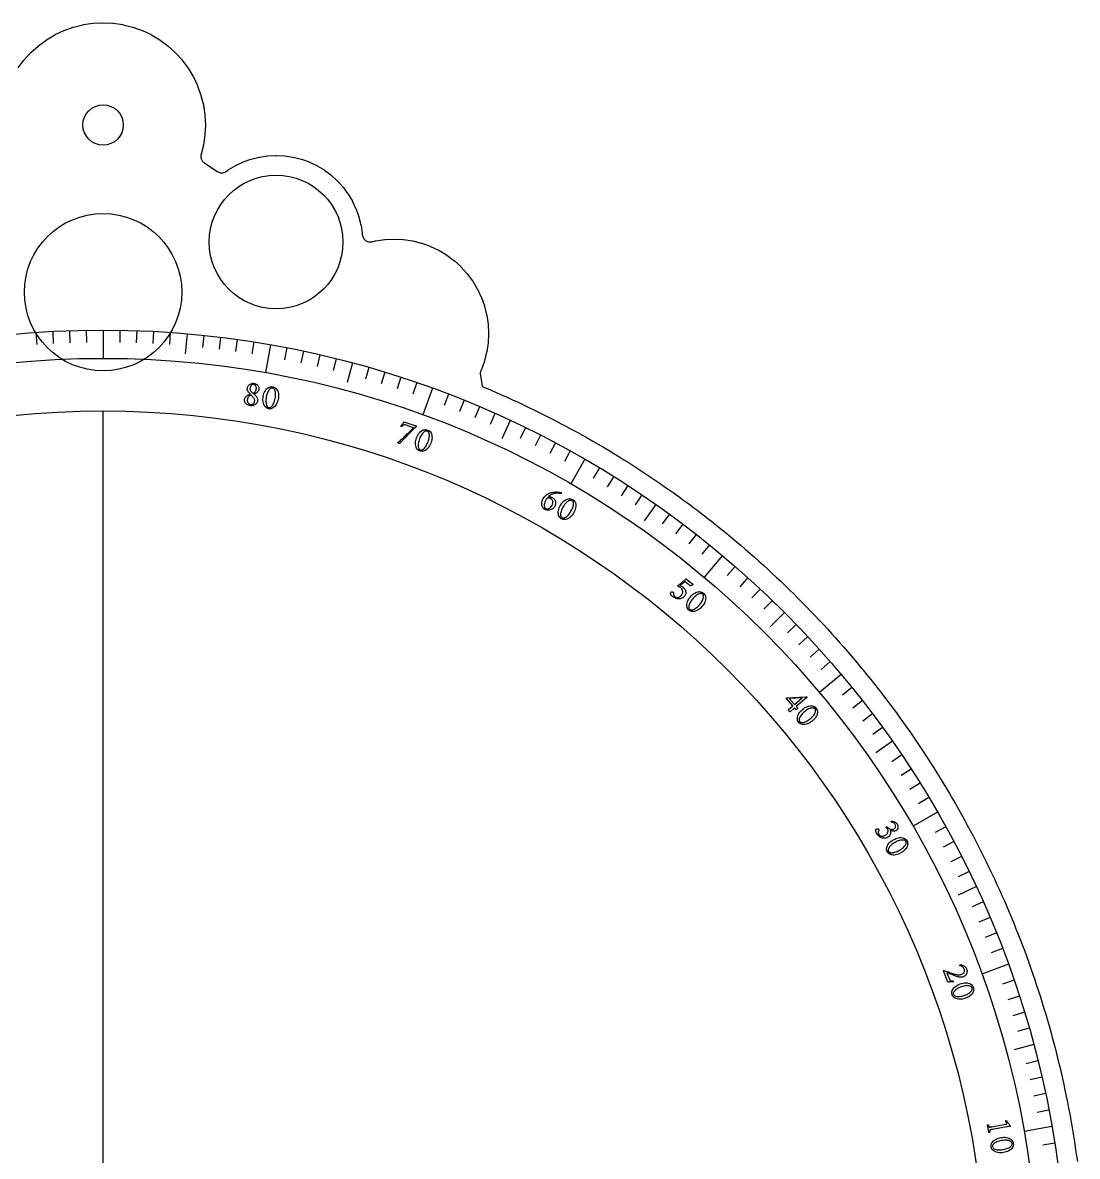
# Model space of a CAD drawing. Header units: millimetres. Extents: x -36.5 to 36.5, y -36.5 to 47.2.
# Drawn here: x -2.99 to 36.17, y 5.11 to 47.18 of the extents above; entities that cross this region are included whole.
import ezdxf

# ---------------------------------------------------------------- set-up
doc = ezdxf.new("R2010")
doc.units = ezdxf.units.MM
for name, color, linetype in [('CUT_INNER', 6, 'Continuous'), ('CUT_OUTER', 1, 'Continuous'), ('ENGRAVE', 7, 'Continuous'), ('ENGRAVE_FINE', 8, 'Continuous'), ('TEXT', 5, 'Continuous')]:
    doc.layers.add(name, color=color, linetype=linetype)

msp = doc.modelspace()

# ---------------------------------------------------------------- linework, layer by layer
at = {"layer": 'CUT_INNER'}
for centre, radius in [((0, 43.3808), 0.75), ((6.424, 39.0373), 2.482), ((0, 37.1758), 2.92)]:
    msp.add_circle(centre, radius, dxfattribs=at)
at = {"layer": 'CUT_OUTER'}
msp.add_lwpolyline([(-3.1519, 45.4957), (-2.9387, 45.783), (-2.9294, 45.7944), (-2.6891, 46.0595), (-2.6787, 46.0699), (-2.4136, 46.3102), (-2.4022, 46.3195), (-2.1149, 46.5327), (-2.1026, 46.5408), (-1.7957, 46.7248), (-1.7828, 46.7317), (-1.4593, 46.8847), (-1.4457, 46.8903), (-1.1089, 47.0109), (-1.0948, 47.0151), (-0.7477, 47.1021), (-0.7333, 47.1049), (-0.3794, 47.1574), (-0.3647, 47.1589), (-0.0074, 47.1764), (0.0074, 47.1764), (0.3647, 47.1589), (0.3794, 47.1574), (0.7333, 47.1049), (0.7477, 47.1021), (1.0948, 47.0151), (1.1089, 47.0109), (1.4457, 46.8903), (1.4593, 46.8847), (1.7828, 46.7317), (1.7957, 46.7248), (2.1026, 46.5408), (2.1149, 46.5327), (2.4022, 46.3195), (2.4136, 46.3102), (2.6787, 46.0699), (2.6891, 46.0595), (2.9294, 45.7944), (2.9387, 45.783), (3.1519, 45.4957), (3.16, 45.4834), (3.344, 45.1765), (3.3509, 45.1636), (3.5039, 44.8401), (3.5095, 44.8265), (3.6301, 44.4897), (3.6343, 44.4756), (3.7213, 44.1285), (3.7241, 44.1141), (3.7766, 43.7602), (3.7781, 43.7455), (3.7956, 43.3882), (3.7956, 43.3734), (3.7781, 43.0161), (3.7766, 43.0014), (3.7241, 42.6475), (3.7213, 42.6331), (3.636, 42.2927), (3.6304, 42.2648), (3.6275, 42.2365), (3.6272, 42.2081), (3.6297, 42.1798), (3.6348, 42.1518), (3.6425, 42.1245), (3.6528, 42.098), (3.6656, 42.0726), (3.6807, 42.0485), (3.698, 42.026), (3.7174, 42.0052), (3.7386, 41.9863), (3.7616, 41.9695), (4.2369, 41.6553), (4.2632, 41.6398), (4.2909, 41.627), (4.3198, 41.6171), (4.3496, 41.6102), (4.3799, 41.6064), (4.4104, 41.6057), (4.4408, 41.608), (4.4709, 41.6135), (4.5002, 41.622), (4.5286, 41.6334), (4.5556, 41.6477), (4.581, 41.6646), (4.6336, 41.7036), (4.6458, 41.7118), (4.9036, 41.8662), (4.9165, 41.8732), (5.1882, 42.0017), (5.2018, 42.0073), (5.4847, 42.1085), (5.4987, 42.1128), (5.7902, 42.1858), (5.8047, 42.1887), (6.1019, 42.2328), (6.1165, 42.2342), (6.4166, 42.2489), (6.4314, 42.2489), (6.7315, 42.2342), (6.7461, 42.2328), (7.0433, 42.1887), (7.0578, 42.1858), (7.3493, 42.1128), (7.3633, 42.1085), (7.6462, 42.0073), (7.6598, 42.0017), (7.9315, 41.8732), (7.9444, 41.8662), (8.2022, 41.7118), (8.2144, 41.7036), (8.4558, 41.5246), (8.4671, 41.5153), (8.6898, 41.3135), (8.7002, 41.3031), (8.902, 41.0804), (8.9113, 41.0691), (9.0903, 40.8277), (9.0985, 40.8155), (9.2529, 40.5577), (9.2599, 40.5448), (9.3884, 40.2731), (9.394, 40.2595), (9.4952, 39.9766), (9.4995, 39.9626), (9.5725, 39.6711), (9.5754, 39.6566), (9.6195, 39.3594), (9.6209, 39.3448), (9.6219, 39.3242), (9.6248, 39.2949), (9.6305, 39.266), (9.6391, 39.2379), (9.6503, 39.2107), (9.6642, 39.1847), (9.6806, 39.1602), (9.6993, 39.1375), (9.7201, 39.1166), (9.7428, 39.098), (9.7673, 39.0816), (9.7933, 39.0677), (9.8205, 39.0565), (9.8486, 39.0479), (9.8775, 39.0422), (9.9068, 39.0393), (9.9363, 39.0393), (9.9656, 39.0422), (9.9944, 39.0479), (10.1133, 39.0777), (10.1277, 39.0806), (10.4533, 39.1288), (10.4679, 39.1303), (10.7966, 39.1464), (10.8114, 39.1464), (11.1401, 39.1303), (11.1547, 39.1288), (11.4803, 39.0806), (11.4947, 39.0777), (11.814, 38.9977), (11.8281, 38.9934), (12.138, 38.8826), (12.1516, 38.8769), (12.4491, 38.7362), (12.4621, 38.7293), (12.7444, 38.5601), (12.7566, 38.5519), (13.021, 38.3558), (13.0324, 38.3465), (13.2762, 38.1255), (13.2866, 38.115), (13.5077, 37.8712), (13.517, 37.8598), (13.7131, 37.5954), (13.7213, 37.5832), (13.8905, 37.3009), (13.8974, 37.2879), (14.0381, 36.9904), (14.0438, 36.9768), (14.1546, 36.6669), (14.1589, 36.6528), (14.2389, 36.3335), (14.2418, 36.3191), (14.29, 35.9935), (14.2915, 35.9789), (14.3076, 35.6502), (14.3076, 35.6354), (14.2915, 35.3067), (14.29, 35.2921), (14.2418, 34.9665), (14.2389, 34.9521), (14.1589, 34.6328), (14.1546, 34.6187), (14.0438, 34.3088), (14.0381, 34.2952), (14.0301, 34.2782), (14.0185, 34.2502), (14.0098, 34.2211), (14.0041, 34.1913), (14.0015, 34.1611), (14.0019, 34.1308), (14.0054, 34.1006), (14.0761, 33.6764), (14.1746, 33.6353), (14.3807, 33.5477), (14.5863, 33.4588), (14.7913, 33.3687), (14.9958, 33.2773), (15.1997, 33.1846), (15.403, 33.0907), (15.6058, 32.9956), (15.8079, 32.8992), (16.0095, 32.8016), (16.2105, 32.7028), (16.4108, 32.6027), (16.6106, 32.5014), (16.8097, 32.3988), (17.0081, 32.2951), (17.206, 32.1901), (17.4032, 32.0839), (17.5997, 31.9766), (17.7956, 31.868), (17.9908, 31.7582), (18.1853, 31.6472), (18.3792, 31.535), (18.5723, 31.4216), (18.7648, 31.3071), (18.9565, 31.1914), (19.1475, 31.0745), (19.3378, 30.9564), (19.5274, 30.8372), (19.7163, 30.7168), (19.9044, 30.5952), (20.0917, 30.4725), (20.2783, 30.3486), (20.4641, 30.2236), (20.6492, 30.0975), (20.8335, 29.9702), (21.017, 29.8418), (21.1997, 29.7123), (21.3816, 29.5817), (21.5627, 29.4499), (21.743, 29.3171), (21.9225, 29.1831), (22.1012, 29.048), (22.279, 28.9119), (22.456, 28.7746), (22.6321, 28.6363), (22.8074, 28.4969), (22.9818, 28.3564), (23.1554, 28.2149), (23.328, 28.0723), (23.4999, 27.9286), (23.6708, 27.7839), (23.8408, 27.6381), (24.0099, 27.4913), (24.1782, 27.3435), (24.3455, 27.1946), (24.5119, 27.0447), (24.6774, 26.8938), (24.8419, 26.7419), (25.0056, 26.589), (25.1682, 26.435), (25.33, 26.2801), (25.4907, 26.1242), (25.6505, 25.9673), (25.8094, 25.8094), (25.9673, 25.6505), (26.1242, 25.4907), (26.2801, 25.33), (26.435, 25.1682), (26.589, 25.0056), (26.7419, 24.8419), (26.8938, 24.6774), (27.0447, 24.5119), (27.1946, 24.3455), (27.3435, 24.1782), (27.4913, 24.0099), (27.6381, 23.8408), (27.7839, 23.6708), (27.9286, 23.4999), (28.0723, 23.328), (28.2149, 23.1554), (28.3564, 22.9818), (28.4969, 22.8074), (28.6363, 22.6321), (28.7746, 22.456), (28.9119, 22.279), (29.048, 22.1012), (29.1831, 21.9225), (29.3171, 21.743), (29.4499, 21.5627), (29.5817, 21.3816), (29.7123, 21.1997), (29.8418, 21.017), (29.9702, 20.8335), (30.0975, 20.6492), (30.2236, 20.4641), (30.3486, 20.2783), (30.4725, 20.0917), (30.5952, 19.9044), (30.7168, 19.7163), (30.8372, 19.5274), (30.9564, 19.3378), (31.0745, 19.1475), (31.1914, 18.9565), (31.3071, 18.7648), (31.4216, 18.5723), (31.535, 18.3792), (31.6472, 18.1853), (31.7582, 17.9908), (31.868, 17.7956), (31.9766, 17.5997), (32.0839, 17.4032), (32.1901, 17.206), (32.2951, 17.0081), (32.3988, 16.8097), (32.5014, 16.6106), (32.6027, 16.4108), (32.7028, 16.2105), (32.8016, 16.0095), (32.8992, 15.8079), (32.9956, 15.6058), (33.0907, 15.403), (33.1846, 15.1997), (33.2773, 14.9958), (33.3687, 14.7913), (33.4588, 14.5863), (33.5477, 14.3807), (33.6353, 14.1746), (33.7216, 13.9679), (33.8067, 13.7608), (33.8905, 13.5531), (33.973, 13.3449), (34.0542, 13.1362), (34.1342, 12.927), (34.2129, 12.7173), (34.2903, 12.5071), (34.3664, 12.2965), (34.4412, 12.0854), (34.5147, 11.8738), (34.5869, 11.6618), (34.6578, 11.4494), (34.7274, 11.2365), (34.7957, 11.0232), (34.8627, 10.8095), (34.9283, 10.5954), (34.9927, 10.3809), (35.0557, 10.166), (35.1174, 9.9507), (35.1778, 9.735), (35.2369, 9.519), (35.2946, 9.3026), (35.3511, 9.0859), (35.4061, 8.8688), (35.4599, 8.6514), (35.5123, 8.4336), (35.5634, 8.2156), (35.6131, 7.9972), (35.6615, 7.7785), (35.7086, 7.5596), (35.7543, 7.3403), (35.7987, 7.1208), (35.8417, 6.901), (35.8834, 6.681), (35.9237, 6.4607), (35.9626, 6.2401), (36.0002, 6.0193), (36.0365, 5.7983), (36.0714, 5.5771), (36.1049, 5.3557), (36.1371, 5.134), (36.1679, 4.9122)], dxfattribs=at)
at = {"layer": 'ENGRAVE'}
for points in [[(0, 35.77), (0, 34.72)], [(3.1176, 35.6339), (3.0522, 34.8867)], [(6.2114, 35.2266), (6.0291, 34.1925)], [(9.258, 34.5512), (9.0638, 33.8267)], [(12.2341, 33.6128), (11.8749, 32.6261)], [(0, -32.77), (0, 32.77)], [(15.1171, 32.4186), (14.8001, 31.7389)], [(17.885, 30.9777), (17.36, 30.0684)], [(20.5168, 29.3011), (20.0866, 28.6867)], [(22.9925, 27.4014), (22.3176, 26.5971)], [(25.2932, 25.2932), (24.7629, 24.7629)], [(27.4014, 22.9925), (26.5971, 22.3176)], [(29.3011, 20.5168), (28.6867, 20.0866)], [(30.9777, 17.885), (30.0684, 17.36)], [(32.4186, 15.1171), (31.7389, 14.8001)], [(33.6128, 12.2341), (32.6261, 11.8749)], [(34.5512, 9.258), (33.8267, 9.0638)], [(35.2266, 6.2114), (34.1925, 6.0291)]]:
    msp.add_lwpolyline(points, dxfattribs=at)
for radius in [35.77, 35.77, 34.72, 32.77, 32.77]:
    msp.add_circle((0, 0), radius, dxfattribs=at)
at = {"layer": 'ENGRAVE_FINE'}
for points in [[(-0.6243, 35.7646), (-0.6164, 35.3146)], [(0.6243, 35.7646), (0.6164, 35.3146)], [(-2.4952, 35.6829), (-2.4638, 35.234)], [(-1.8721, 35.721), (-1.8485, 35.2716)], [(-1.2484, 35.7482), (-1.2327, 35.2985)], [(1.2484, 35.7482), (1.2327, 35.2985)], [(1.8721, 35.721), (1.8485, 35.2716)], [(2.4952, 35.6829), (2.4638, 35.234)], [(3.739, 35.574), (3.6919, 35.1265)], [(4.3593, 35.5034), (4.3044, 35.0567)], [(4.9782, 35.4219), (4.9156, 34.9763)], [(5.5957, 35.3296), (5.5253, 34.8852)], [(6.8252, 35.1128), (6.7394, 34.6711)], [(7.437, 34.9883), (7.3434, 34.5482)], [(8.0465, 34.8532), (7.9453, 34.4148)], [(8.6535, 34.7075), (8.5447, 34.2708)], [(9.8595, 34.3843), (9.7355, 33.9518)], [(10.4581, 34.207), (10.3266, 33.7767)], [(11.0535, 34.0193), (10.9145, 33.5913)], [(11.6456, 33.8212), (11.4991, 33.3957)], [(12.8188, 33.3942), (12.6576, 32.9741)], [(13.3997, 33.1654), (13.2311, 32.7481)], [(13.9765, 32.9265), (13.8006, 32.5122)], [(14.549, 32.6775), (14.3659, 32.2664)], [(15.6805, 32.1499), (15.4833, 31.7454)], [(16.2392, 31.8713), (16.0349, 31.4704)], [(16.793, 31.583), (16.5817, 31.1857)], [(17.3416, 31.2851), (17.1235, 30.8916)], [(18.4229, 30.6609), (18.1911, 30.2751)], [(18.9552, 30.3347), (18.7167, 29.9531)], [(19.4817, 29.9992), (19.2367, 29.6218)], [(20.0023, 29.6547), (19.7507, 29.2816)], [(21.0251, 28.9385), (20.7606, 28.5745)], [(21.5269, 28.5672), (21.2561, 28.2078)], [(22.0222, 28.1871), (21.7452, 27.8325)], [(22.5108, 27.7985), (22.2276, 27.4488)], [(23.4672, 26.996), (23.172, 26.6563)], [(23.9348, 26.5823), (23.6337, 26.2479)], [(24.3951, 26.1605), (24.0882, 25.8314)], [(24.8479, 25.7308), (24.5353, 25.4071)], [(25.7308, 24.8479), (25.4071, 24.5353)], [(26.1605, 24.3951), (25.8314, 24.0882)], [(26.5823, 23.9348), (26.2479, 23.6337)], [(26.996, 23.4672), (26.6563, 23.172)], [(27.7985, 22.5108), (27.4488, 22.2276)], [(28.1871, 22.0222), (27.8325, 21.7452)], [(28.5672, 21.5269), (28.2078, 21.2561)], [(28.9385, 21.0251), (28.5745, 20.7606)], [(29.6547, 20.0023), (29.2816, 19.7507)], [(29.9992, 19.4817), (29.6218, 19.2367)], [(30.3347, 18.9552), (29.9531, 18.7167)], [(30.6609, 18.4229), (30.2751, 18.1911)], [(31.2851, 17.3416), (30.8916, 17.1235)], [(31.583, 16.793), (31.1857, 16.5817)], [(31.8713, 16.2392), (31.4704, 16.0349)], [(32.1499, 15.6805), (31.7454, 15.4833)], [(32.6775, 14.549), (32.2664, 14.3659)], [(32.9265, 13.9765), (32.5122, 13.8006)], [(33.1654, 13.3997), (32.7481, 13.2311)], [(33.3942, 12.8188), (32.9741, 12.6576)], [(33.8212, 11.6456), (33.3957, 11.4991)], [(34.0193, 11.0535), (33.5913, 10.9145)], [(34.207, 10.4581), (33.7767, 10.3266)], [(34.3843, 9.8595), (33.9518, 9.7355)], [(34.7075, 8.6535), (34.2708, 8.5447)], [(34.8532, 8.0465), (34.4148, 7.9453)], [(34.9883, 7.437), (34.5482, 7.3434)], [(35.1128, 6.8252), (34.6711, 6.7394)], [(35.3296, 5.5957), (34.8852, 5.5253)]]:
    msp.add_lwpolyline(points, dxfattribs=at)
at = {"layer": 'TEXT'}
for points in [[(5.6028, 33.7915), (5.6311, 33.7854), (5.6576, 33.7767), (5.6825, 33.7654), (5.7056, 33.7516), (5.7264, 33.7354), (5.7445, 33.7172), (5.7596, 33.697), (5.772, 33.6747), (5.7809, 33.6506), (5.7858, 33.6249), (5.7867, 33.5975), (5.7835, 33.5684), (5.778, 33.5448), (5.7697, 33.5233), (5.7588, 33.5039), (5.7452, 33.4867), (5.7297, 33.4713), (5.7133, 33.4573), (5.6959, 33.4449), (5.6775, 33.434), (5.6589, 33.4243), (5.6409, 33.4155), (5.6234, 33.4075), (5.6066, 33.4005), (5.6029, 33.3996), (5.6014, 33.398), (5.6022, 33.3957), (5.6053, 33.3927), (5.6229, 33.3782), (5.6403, 33.3621), (5.6572, 33.3443), (5.6738, 33.325), (5.6892, 33.3044), (5.7029, 33.2832), (5.7147, 33.2613), (5.7247, 33.2386), (5.7322, 33.2157), (5.7364, 33.1928), (5.7374, 33.17), (5.735, 33.1472), (5.7276, 33.1165), (5.7162, 33.0882), (5.7008, 33.0623), (5.6816, 33.0387), (5.6593, 33.0178), (5.6349, 33), (5.6083, 32.9853), (5.5794, 32.9738), (5.5493, 32.9657), (5.5188, 32.9615), (5.4878, 32.961), (5.4564, 32.9643), (5.4234, 32.9714), (5.3927, 32.9815), (5.3645, 32.9944), (5.3385, 33.0103), (5.3155, 33.0287), (5.2959, 33.0493), (5.2796, 33.0719), (5.2667, 33.0966), (5.2576, 33.1231), (5.2524, 33.1507), (5.2512, 33.1795), (5.254, 33.2095), (5.2584, 33.2296), (5.2649, 33.2485), (5.2735, 33.266), (5.2842, 33.2821), (5.2965, 33.297), (5.3099, 33.3108), (5.3242, 33.3233), (5.3394, 33.3348), (5.3552, 33.3451), (5.3709, 33.3544), (5.3865, 33.3627), (5.4021, 33.3701), (5.4169, 33.3766), (5.4304, 33.3825), (5.4426, 33.3878), (5.4534, 33.3925), (5.4556, 33.394), (5.4566, 33.3956), (5.4562, 33.3973), (5.4544, 33.399), (5.4425, 33.4098), (5.4302, 33.4225), (5.4177, 33.4369), (5.4048, 33.4531), (5.3924, 33.4708), (5.3814, 33.4895), (5.3717, 33.5092), (5.3633, 33.5299), (5.357, 33.5515), (5.3536, 33.5735), (5.353, 33.5962), (5.3553, 33.6193), (5.3615, 33.6459), (5.3711, 33.6709), (5.3844, 33.6943), (5.4012, 33.7162), (5.4209, 33.7359), (5.4426, 33.7531), (5.4663, 33.7677), (5.4922, 33.7796), (5.5192, 33.7884), (5.5467, 33.7933), (5.5746, 33.7943), (5.6028, 33.7915)], [(5.5889, 33.7484), (5.5662, 33.7495), (5.5444, 33.745), (5.5234, 33.7351), (5.5034, 33.7197), (5.4857, 33.7002), (5.4718, 33.6781), (5.4615, 33.6533), (5.455, 33.626), (5.4527, 33.6026), (5.4536, 33.5807), (5.4576, 33.5601), (5.4648, 33.5409), (5.4742, 33.5231), (5.485, 33.5067), (5.4971, 33.4917), (5.5104, 33.478), (5.524, 33.4655), (5.5368, 33.4539), (5.5486, 33.4434), (5.5596, 33.4338), (5.561, 33.4329), (5.5628, 33.4322), (5.5648, 33.4316), (5.5673, 33.4312), (5.5679, 33.4311), (5.5683, 33.431), (5.5685, 33.4309), (5.5686, 33.4309), (5.5705, 33.4307), (5.5723, 33.4307), (5.5739, 33.4308), (5.5754, 33.4311), (5.5963, 33.4418), (5.6156, 33.4545), (5.6332, 33.4691), (5.6492, 33.4856), (5.6629, 33.5042), (5.674, 33.5249), (5.6824, 33.5477), (5.6882, 33.5726), (5.6904, 33.5915), (5.6907, 33.6103), (5.689, 33.6292), (5.6854, 33.648), (5.6799, 33.6663), (5.6725, 33.6833), (5.6633, 33.6991), (5.6524, 33.7138), (5.6395, 33.7264), (5.6246, 33.7364), (5.6077, 33.7438), (5.5889, 33.7484)], [(6.2986, 33.6661), (6.3416, 33.6544), (6.3798, 33.6364), (6.4131, 33.612), (6.4414, 33.5813), (6.465, 33.5455), (6.4838, 33.5059), (6.4979, 33.4623), (6.5072, 33.4148), (6.512, 33.3647), (6.5123, 33.3132), (6.5082, 33.2603), (6.4997, 33.206), (6.4871, 33.1525), (6.4709, 33.102), (6.4511, 33.0544), (6.4277, 33.0098), (6.4012, 32.9693), (6.3719, 32.934), (6.34, 32.9039), (6.3054, 32.879), (6.2684, 32.8605), (6.2296, 32.8496), (6.1888, 32.8464), (6.146, 32.8508), (6.1057, 32.862), (6.0695, 32.8796), (6.0375, 32.9037), (6.0096, 32.9343), (5.986, 32.9701), (5.9668, 33.0098), (5.952, 33.0533), (5.9415, 33.1008), (5.9356, 33.1509), (5.9341, 33.2024), (5.9372, 33.2554), (5.9447, 33.3098), (5.9564, 33.3636), (5.9718, 33.4143), (5.991, 33.4622), (6.0138, 33.5071), (6.04, 33.5479), (6.0693, 33.5834), (6.1015, 33.6135), (6.1367, 33.6383), (6.1743, 33.6567), (6.2139, 33.6674), (6.2553, 33.6706), (6.2986, 33.6661)], [(5.4665, 33.0094), (5.4964, 33.007), (5.5239, 33.0099), (5.5491, 33.0182), (5.572, 33.0319), (5.5917, 33.0502), (5.6073, 33.0724), (5.6188, 33.0985), (5.6263, 33.1284), (5.6282, 33.1478), (5.6272, 33.1672), (5.6233, 33.1864), (5.6166, 33.2056), (5.6079, 33.2243), (5.5981, 33.2422), (5.587, 33.2592), (5.5749, 33.2755), (5.5622, 33.2907), (5.5499, 33.3045), (5.5378, 33.3171), (5.526, 33.3284), (5.5155, 33.338), (5.5071, 33.3456), (5.5009, 33.3511), (5.4968, 33.3546), (5.4946, 33.3561), (5.4926, 33.3573), (5.4909, 33.3581), (5.4894, 33.3585), (5.4876, 33.3587), (5.4861, 33.3587), (5.4849, 33.3585), (5.484, 33.3581), (5.4568, 33.3452), (5.4331, 33.3306), (5.4126, 33.3144), (5.3955, 33.2963), (5.3814, 33.276), (5.3699, 33.2527), (5.361, 33.2265), (5.3548, 33.1974), (5.352, 33.1721), (5.3522, 33.1482), (5.3552, 33.1258), (5.3612, 33.1049), (5.3694, 33.0856), (5.3793, 33.0683), (5.391, 33.053), (5.4044, 33.0397), (5.419, 33.0285), (5.4342, 33.0198), (5.45, 33.0134), (5.4665, 33.0094)], [(6.2964, 33.6182), (6.2698, 33.62), (6.244, 33.6154), (6.2189, 33.6043), (6.1946, 33.5868), (6.1715, 33.5638), (6.1498, 33.5362), (6.1296, 33.5041), (6.1109, 33.4674), (6.0941, 33.4271), (6.0795, 33.384), (6.0671, 33.3382), (6.0569, 33.2896), (6.0494, 33.2411), (6.0449, 33.1941), (6.0433, 33.1487), (6.0447, 33.1049), (6.0489, 33.0637), (6.0556, 33.0263), (6.0649, 32.9927), (6.0768, 32.9629), (6.0913, 32.9379), (6.1082, 32.9189), (6.1277, 32.9057), (6.1496, 32.8984), (6.1773, 32.8965), (6.2038, 32.9013), (6.2291, 32.9129), (6.2532, 32.9312), (6.276, 32.9553), (6.2972, 32.9839), (6.3169, 33.0172), (6.3351, 33.0552), (6.3516, 33.0966), (6.3661, 33.1402), (6.3785, 33.1861), (6.389, 33.2342), (6.3971, 33.283), (6.4022, 33.3299), (6.4042, 33.3747), (6.4032, 33.4175), (6.3993, 33.4574), (6.3927, 33.4937), (6.3832, 33.5262), (6.371, 33.5552), (6.3562, 33.5794), (6.3388, 33.598), (6.3189, 33.6109), (6.2964, 33.6182)], [(11.5416, 32.2358), (11.5539, 32.2315), (11.5667, 32.2273), (11.5801, 32.2232), (11.5941, 32.2191), (11.6068, 32.2154), (11.6166, 32.2125), (11.6236, 32.2104), (11.6275, 32.2091), (11.6306, 32.2072), (11.6322, 32.2043), (11.6324, 32.2003), (11.6311, 32.1952), (11.6279, 32.1887), (11.6229, 32.1815), (11.6161, 32.1737), (11.6074, 32.1652), (11.5977, 32.1562), (11.5877, 32.1469), (11.5773, 32.1373), (11.5667, 32.1273), (11.0044, 31.5585), (11.0017, 31.5576), (10.9985, 31.5574), (10.9948, 31.5579), (10.9907, 31.5591), (10.9837, 31.562), (10.9762, 31.5661), (10.9682, 31.5712), (10.9597, 31.5775), (10.9523, 31.5841), (10.9474, 31.59), (10.9451, 31.5953), (10.9453, 31.6), (10.9698, 31.6194), (10.996, 31.641), (11.0238, 31.6648), (11.0533, 31.6909), (11.084, 31.7184), (11.1152, 31.7468), (11.147, 31.776), (11.1795, 31.806), (11.212, 31.8363), (11.2439, 31.8665), (11.2753, 31.8965), (11.3061, 31.9263), (11.336, 31.9554), (11.3643, 31.9831), (11.3912, 32.0096), (11.4166, 32.0347), (11.44, 32.0579), (11.461, 32.0787), (11.4795, 32.0971), (11.4955, 32.1129), (11.5085, 32.1258), (11.5178, 32.1349), (11.5233, 32.1404), (11.5252, 32.1422), (11.2124, 32.2527), (11.1947, 32.2572), (11.1783, 32.2582), (11.1631, 32.2557), (11.1491, 32.2495), (11.1355, 32.2398), (11.1214, 32.2266), (11.1068, 32.2099), (11.0918, 32.1898), (11.0892, 32.187), (11.0854, 32.1857), (11.0804, 32.1859), (11.0741, 32.1875), (11.0719, 32.1884), (11.0694, 32.1898), (11.0664, 32.1917), (11.0629, 32.1941), (11.0595, 32.1967), (11.0567, 32.199), (11.0544, 32.2012), (11.0527, 32.2032), (11.0694, 32.2255), (11.0859, 32.2481), (11.1023, 32.271), (11.1186, 32.2942), (11.1337, 32.3163), (11.1469, 32.3359), (11.158, 32.3529), (11.1672, 32.3674)], [(12.0489, 32.0609), (12.0893, 32.0419), (12.1238, 32.0175), (12.1523, 31.9877), (12.1749, 31.9526), (12.1919, 31.9133), (12.2035, 31.8709), (12.2098, 31.8256), (12.2108, 31.7772), (12.2068, 31.727), (12.1982, 31.6763), (12.1849, 31.6249), (12.1671, 31.5729), (12.1454, 31.5224), (12.1207, 31.4754), (12.0929, 31.432), (12.0621, 31.3921), (12.029, 31.3569), (11.9941, 31.3272), (11.9574, 31.3031), (11.919, 31.2846), (11.8794, 31.2728), (11.8392, 31.2688), (11.7985, 31.2727), (11.7571, 31.2845), (11.7193, 31.3025), (11.6868, 31.3261), (11.6594, 31.3554), (11.6373, 31.3904), (11.6202, 31.4298), (11.6082, 31.4722), (11.6012, 31.5176), (11.5992, 31.5661), (11.602, 31.6165), (11.6095, 31.6675), (11.6217, 31.7192), (11.6386, 31.7715), (11.6595, 31.8224), (11.6834, 31.8697), (11.7106, 31.9135), (11.7409, 31.9538), (11.7738, 31.9894), (11.8088, 32.0193), (11.8457, 32.0434), (11.8847, 32.0617), (11.925, 32.0732), (11.9658, 32.0769), (12.0071, 32.0728), (12.0489, 32.0609)], [(12.0385, 32.0141), (12.0126, 32.0205), (11.9863, 32.0205), (11.9597, 32.0139), (11.9328, 32.0009), (11.906, 31.9822), (11.8799, 31.9589), (11.8544, 31.9307), (11.8296, 31.8978), (11.8061, 31.8611), (11.7842, 31.8212), (11.764, 31.7782), (11.7456, 31.7321), (11.7298, 31.6856), (11.7172, 31.6402), (11.7077, 31.5957), (11.7015, 31.5523), (11.6984, 31.511), (11.6986, 31.473), (11.7019, 31.4383), (11.7085, 31.4069), (11.7184, 31.3798), (11.7317, 31.3581), (11.7486, 31.3417), (11.7689, 31.3307), (11.7959, 31.324), (11.8228, 31.3242), (11.8498, 31.3312), (11.8767, 31.3451), (11.9032, 31.3648), (11.9291, 31.3893), (11.9543, 31.4187), (11.9789, 31.4529), (12.0023, 31.4909), (12.0241, 31.5313), (12.0443, 31.5743), (12.063, 31.6199), (12.0794, 31.6666), (12.0926, 31.7118), (12.1024, 31.7556), (12.1088, 31.7979), (12.1119, 31.8379), (12.1116, 31.8747), (12.108, 31.9085), (12.101, 31.9391), (12.0906, 31.9655), (12.0767, 31.9869), (12.0593, 32.0031), (12.0385, 32.0141)], [(16.6783, 29.5522), (16.7059, 29.5348), (16.7295, 29.5161), (16.7491, 29.4959), (16.7648, 29.4744), (16.7771, 29.452), (16.7864, 29.4293), (16.7929, 29.4062), (16.7965, 29.3827), (16.7977, 29.3593), (16.797, 29.3365), (16.7943, 29.3141), (16.7898, 29.2923), (16.7839, 29.2716), (16.7773, 29.2526), (16.7699, 29.2352), (16.7617, 29.2195), (16.7424, 29.1902), (16.72, 29.1642), (16.6943, 29.1414), (16.6656, 29.1219), (16.6347, 29.1059), (16.6027, 29.094), (16.5697, 29.086), (16.5356, 29.0821), (16.5013, 29.0827), (16.4678, 29.0882), (16.4348, 29.0987), (16.4026, 29.1142), (16.3789, 29.1294), (16.358, 29.1467), (16.3398, 29.1661), (16.3244, 29.1876), (16.3116, 29.2106), (16.3013, 29.2347), (16.2935, 29.2596), (16.2882, 29.2856), (16.2852, 29.312), (16.2845, 29.3387), (16.286, 29.3655), (16.2897, 29.3925), (16.2955, 29.4191), (16.3032, 29.4444), (16.3128, 29.4687), (16.3243, 29.4917), (16.3497, 29.5335), (16.3779, 29.5721), (16.409, 29.6077), (16.4429, 29.6401), (16.4792, 29.6689), (16.5173, 29.6934), (16.5574, 29.7137), (16.5993, 29.7296), (16.6324, 29.7393), (16.6666, 29.7471), (16.7019, 29.7533), (16.7382, 29.7576), (16.7749, 29.7603), (16.8111, 29.7616), (16.8469, 29.7613), (16.8823, 29.7595), (16.9164, 29.7563), (16.9486, 29.7518), (16.9788, 29.7459), (17.0069, 29.7386), (17.0102, 29.7357), (17.0117, 29.7315), (17.0116, 29.7261), (17.0099, 29.7195), (17.0074, 29.7128), (17.0051, 29.7072), (17.0031, 29.7026), (17.0014, 29.6992), (16.9791, 29.7036), (16.955, 29.7075), (16.929, 29.711), (16.9011, 29.714), (16.8717, 29.7159), (16.8413, 29.7161), (16.8098, 29.7146), (16.7773, 29.7113), (16.7443, 29.7058), (16.7112, 29.6973), (16.678, 29.686), (16.6448, 29.6717), (16.6118, 29.6539), (16.5795, 29.6321), (16.5478, 29.6063), (16.5168, 29.5764), (16.5386, 29.5791), (16.5606, 29.58), (16.5827, 29.579), (16.6049, 29.5761), (16.6262, 29.5718), (16.6455, 29.5664), (16.6629, 29.5598), (16.6783, 29.5522)], [(16.4799, 29.532), (16.4736, 29.5233), (16.4674, 29.5144), (16.4613, 29.5053), (16.4552, 29.496), (16.4492, 29.4864), (16.4434, 29.4769), (16.4377, 29.4672), (16.4322, 29.4574), (16.422, 29.4379), (16.4125, 29.4174), (16.4038, 29.396), (16.3959, 29.3735), (16.3891, 29.3506), (16.3838, 29.3278), (16.3799, 29.3051), (16.3775, 29.2826), (16.3768, 29.2606), (16.3782, 29.2397), (16.3815, 29.2198), (16.3868, 29.201), (16.3943, 29.1839), (16.4045, 29.169), (16.4172, 29.1563), (16.4324, 29.1458), (16.4598, 29.1346), (16.4884, 29.1309), (16.518, 29.1349), (16.5489, 29.1466), (16.5791, 29.1649), (16.6069, 29.1888), (16.6321, 29.2182), (16.6549, 29.2532), (16.6675, 29.2774), (16.6777, 29.3017), (16.6857, 29.3261), (16.6914, 29.3508), (16.6944, 29.3751), (16.6941, 29.3986), (16.6905, 29.4213), (16.6837, 29.4431), (16.6732, 29.4637), (16.6584, 29.4824), (16.6393, 29.4994), (16.616, 29.5147), (16.6033, 29.5212), (16.5894, 29.5272), (16.5743, 29.5326), (16.558, 29.5374), (16.5405, 29.5405), (16.5216, 29.5406), (16.5014, 29.5378), (16.4799, 29.532)], [(17.4332, 29.4816), (17.4697, 29.4558), (17.4994, 29.4258), (17.5223, 29.3916), (17.5384, 29.353), (17.5483, 29.3113), (17.5524, 29.2676), (17.5508, 29.2219), (17.5433, 29.1741), (17.5307, 29.1253), (17.5134, 29.0768), (17.4914, 29.0285), (17.4648, 28.9804), (17.4347, 28.9345), (17.4022, 28.8925), (17.3673, 28.8546), (17.3301, 28.8207), (17.2913, 28.7917), (17.2517, 28.7685), (17.2114, 28.7511), (17.1704, 28.7396), (17.1293, 28.7348), (17.0891, 28.7379), (17.0497, 28.7488), (17.011, 28.7676), (16.9769, 28.7919), (16.9489, 28.8208), (16.9271, 28.8544), (16.9114, 28.8927), (16.9014, 28.9345), (16.8969, 28.9783), (16.8979, 29.0243), (16.9044, 29.0724), (16.9159, 29.1215), (16.9321, 29.1705), (16.9531, 29.2192), (16.9789, 29.2678), (17.0082, 29.3143), (17.0401, 29.3567), (17.0744, 29.3952), (17.1113, 29.4296), (17.1499, 29.4589), (17.1894, 29.4823), (17.23, 29.4996), (17.2716, 29.5108), (17.3132, 29.5152), (17.3541, 29.5117), (17.3941, 29.5005), (17.4332, 29.4816)], [(17.4148, 29.4373), (17.3904, 29.4481), (17.3645, 29.4526), (17.3372, 29.4508), (17.3084, 29.4426), (17.2788, 29.4289), (17.249, 29.4104), (17.219, 29.3871), (17.1889, 29.359), (17.1593, 29.3269), (17.1309, 29.2914), (17.1035, 29.2526), (17.0774, 29.2104), (17.0537, 29.1674), (17.0334, 29.1248), (17.0164, 29.0827), (17.0027, 29.041), (16.9925, 29.0009), (16.9861, 28.9634), (16.9833, 28.9287), (16.9843, 28.8966), (16.9894, 28.8682), (16.9988, 28.8445), (17.0125, 28.8254), (17.0307, 28.8111), (17.0561, 28.7998), (17.0826, 28.7953), (17.1103, 28.7975), (17.1393, 28.8065), (17.1688, 28.8213), (17.1986, 28.841), (17.2285, 28.8655), (17.2586, 28.895), (17.2883, 28.9283), (17.3168, 28.9643), (17.3442, 29.0032), (17.3705, 29.0448), (17.3948, 29.0879), (17.4156, 29.1302), (17.4328, 29.1716), (17.4465, 29.2121), (17.4565, 29.251), (17.4626, 29.2873), (17.4649, 29.3212), (17.4633, 29.3525), (17.4577, 29.3804), (17.4477, 29.4038), (17.4334, 29.4228), (17.4148, 29.4373)], [(21.5402, 26.2206), (21.5675, 26.1954), (21.5898, 26.1687), (21.607, 26.1405), (21.6193, 26.1109), (21.6272, 26.0807), (21.6312, 26.0507), (21.6315, 26.021), (21.6279, 25.9915), (21.6209, 25.9632), (21.6108, 25.9369), (21.5977, 25.9126), (21.5815, 25.8903), (21.5595, 25.8667), (21.5358, 25.8466), (21.5104, 25.8299), (21.4834, 25.8167), (21.4552, 25.8067), (21.4265, 25.7997), (21.3973, 25.7956), (21.3676, 25.7945), (21.3379, 25.7962), (21.3085, 25.8005), (21.2794, 25.8073), (21.2507, 25.8167), (21.2229, 25.8284), (21.1963, 25.8422), (21.171, 25.8581), (21.1471, 25.8761), (21.1371, 25.8848), (21.1266, 25.8952), (21.1154, 25.9073), (21.1035, 25.921), (21.092, 25.9357), (21.0819, 25.9507), (21.0731, 25.9659), (21.0657, 25.9814), (21.0651, 25.9854), (21.0648, 25.9907), (21.0648, 25.9975), (21.0651, 26.0057), (21.0662, 26.0143), (21.0683, 26.0222), (21.0716, 26.0294), (21.076, 26.0359), (21.0851, 26.0455), (21.095, 26.0528), (21.1056, 26.0577), (21.117, 26.0604), (21.1283, 26.0609), (21.1388, 26.0593), (21.1483, 26.0557), (21.1569, 26.0501), (21.1658, 26.0413), (21.1719, 26.0313), (21.1754, 26.0203), (21.1761, 26.0081), (21.1757, 25.9956), (21.1758, 25.9835), (21.1762, 25.9718), (21.1771, 25.9605), (21.1792, 25.9478), (21.1828, 25.9356), (21.1881, 25.924), (21.1949, 25.9128), (21.2027, 25.9023), (21.2111, 25.8925), (21.22, 25.8835), (21.2293, 25.8752), (21.2433, 25.8653), (21.2588, 25.8572), (21.276, 25.8508), (21.2947, 25.8463), (21.3146, 25.8442), (21.3355, 25.8455), (21.3573, 25.8501), (21.38, 25.8579), (21.4032, 25.8697), (21.4266, 25.8863), (21.45, 25.9077), (21.4735, 25.9337), (21.4857, 25.9504), (21.4962, 25.9691), (21.5049, 25.9897), (21.512, 26.0123), (21.5164, 26.0362), (21.5175, 26.0608), (21.5151, 26.086), (21.5093, 26.112), (21.499, 26.138), (21.4833, 26.1634), (21.4622, 26.1882), (21.4357, 26.2125), (21.4265, 26.2195), (21.4155, 26.227), (21.4026, 26.2352), (21.3878, 26.2439), (21.3729, 26.252), (21.3598, 26.2584), (21.3485, 26.263), (21.3389, 26.2658), (21.3376, 26.2673), (21.3369, 26.2694), (21.3367, 26.2719), (21.337, 26.275), (21.3378, 26.2783), (21.3389, 26.2813), (21.3404, 26.2842), (21.3423, 26.2868), (21.3709, 26.3104), (21.3994, 26.3339), (21.4279, 26.3574), (21.4565, 26.381), (21.4846, 26.4041), (21.5117, 26.4264), (21.5379, 26.4478), (21.563, 26.4685), (21.5866, 26.4879), (21.6077, 26.5055), (21.6264, 26.5214), (21.6427, 26.5355), (21.792, 26.413), (21.8025, 26.4045), (21.8133, 26.3962), (21.8245, 26.388), (21.836, 26.38), (21.8473, 26.3724), (21.8577, 26.3657), (21.8673, 26.3597), (21.876, 26.3546), (21.8832, 26.3505), (21.8884, 26.3475), (21.8915, 26.3457), (21.8925, 26.3451), (21.8938, 26.3416), (21.895, 26.3384), (21.8961, 26.3354), (21.8971, 26.3328), (21.8977, 26.3303), (21.8977, 26.328), (21.897, 26.3258), (21.8956, 26.3237), (21.8936, 26.3218), (21.8902, 26.319), (21.8853, 26.3154), (21.879, 26.311), (21.8716, 26.3061), (21.8635, 26.3013), (21.8548, 26.2965), (21.8455, 26.2917), (21.8359, 26.2872), (21.8263, 26.2835), (21.8169, 26.2806), (21.8076, 26.2785), (21.796, 26.2865), (21.7833, 26.2953), (21.7696, 26.3049), (21.7548, 26.3154), (21.739, 26.327), (21.7221, 26.3399), (21.7041, 26.354), (21.685, 26.3695), (21.6002, 26.439), (21.5772, 26.4202), (21.554, 26.4012), (21.5308, 26.3819), (21.5075, 26.3624), (21.4844, 26.343), (21.4616, 26.3243), (21.4393, 26.3062), (21.4174, 26.2887), (21.4317, 26.2836), (21.4473, 26.2768), (21.4643, 26.2684), (21.4827, 26.2584), (21.5005, 26.2478), (21.5161, 26.238), (21.5293, 26.229), (21.5402, 26.2206)], [(22.2878, 26.0064), (22.3192, 25.9748), (22.3433, 25.9401), (22.3599, 25.9023), (22.3691, 25.8616), (22.3716, 25.8188), (22.368, 25.775), (22.3584, 25.7303), (22.3428, 25.6845), (22.3219, 25.6387), (22.2965, 25.5939), (22.2664, 25.5502), (22.2319, 25.5074), (22.1942, 25.4674), (22.1549, 25.4317), (22.114, 25.4004), (22.0714, 25.3735), (22.0282, 25.3517), (21.9852, 25.3357), (21.9425, 25.3256), (21.9001, 25.3213), (21.8589, 25.3238), (21.8198, 25.3338), (21.7828, 25.3514), (21.748, 25.3766), (21.7186, 25.4065), (21.6961, 25.4398), (21.6805, 25.4767), (21.6716, 25.5172), (21.6691, 25.56), (21.6723, 25.6039), (21.6812, 25.649), (21.6959, 25.6953), (21.7158, 25.7417), (21.7403, 25.7871), (21.7694, 25.8314), (21.8032, 25.8748), (21.8402, 25.9155), (21.8789, 25.9518), (21.9194, 25.9836), (21.9617, 26.0111), (22.0048, 26.0333), (22.0478, 26.0495), (22.0908, 26.0594), (22.1337, 26.0633), (22.1755, 26.0604), (22.2151, 26.0499), (22.2525, 26.0319), (22.2878, 26.0064)], [(22.262, 25.966), (22.2398, 25.9809), (22.2151, 25.9898), (22.1879, 25.9928), (22.1581, 25.9898), (22.1265, 25.9814), (22.094, 25.9683), (22.0605, 25.9506), (22.0259, 25.9282), (21.9912, 25.9017), (21.957, 25.8717), (21.9234, 25.8382), (21.8902, 25.8012), (21.8595, 25.7629), (21.8321, 25.7245), (21.808, 25.686), (21.7873, 25.6473), (21.7703, 25.6095), (21.7575, 25.5738), (21.7487, 25.54), (21.7441, 25.5083), (21.7442, 25.4794), (21.7493, 25.4544), (21.7596, 25.4333), (21.7749, 25.4161), (21.798, 25.4005), (21.8233, 25.3915), (21.851, 25.3888), (21.8811, 25.3927), (21.9128, 25.4021), (21.9455, 25.4163), (21.9792, 25.4353), (22.014, 25.4591), (22.049, 25.4867), (22.0833, 25.5173), (22.117, 25.5507), (22.1502, 25.5872), (22.1816, 25.6254), (22.2094, 25.6634), (22.2335, 25.7012), (22.2541, 25.7388), (22.2707, 25.7753), (22.283, 25.81), (22.2912, 25.843), (22.295, 25.8741), (22.2943, 25.9025), (22.2885, 25.9273), (22.2778, 25.9485), (22.262, 25.966)], [(26.1226, 22.1576), (26.1254, 22.1535), (26.127, 22.1493), (26.1274, 22.1451), (26.1265, 22.1407), (26.1248, 22.1366), (26.1228, 22.1329), (26.1203, 22.1297), (26.1175, 22.1269), (25.7301, 21.7987), (25.7796, 21.7402), (25.7809, 21.7371), (25.7806, 21.7329), (25.7787, 21.7275), (25.7751, 21.721), (25.7703, 21.7139), (25.7646, 21.7069), (25.7579, 21.7), (25.7503, 21.6931), (25.745, 21.689), (25.7401, 21.6858), (25.7356, 21.6837), (25.7316, 21.6826), (25.6738, 21.751), (25.5017, 21.6052), (25.5012, 21.6055), (25.4997, 21.6063), (25.4972, 21.6077), (25.4937, 21.6096), (25.4887, 21.6133), (25.4815, 21.6201), (25.4724, 21.63), (25.4611, 21.6429), (25.4486, 21.6586), (25.4409, 21.6708), (25.4378, 21.6794), (25.4394, 21.6846), (25.6081, 21.8283), (25.3715, 22.1029), (25.3711, 22.1066), (25.3713, 22.1104), (25.3721, 22.1141), (25.3734, 22.1177), (25.3751, 22.1211), (25.3769, 22.124), (25.3788, 22.1264), (25.3807, 22.1284), (26.0723, 22.1659), (26.0779, 22.1659), (26.0844, 22.1657), (26.0918, 22.1653), (26.1, 22.1649), (26.1079, 22.164), (26.1143, 22.1625), (26.1192, 22.1604), (26.1226, 22.1576)], [(25.9513, 22.1209), (25.4757, 22.0956), (25.6643, 21.8762)], [(26.4651, 21.7411), (26.4906, 21.7045), (26.5083, 21.6661), (26.5181, 21.6261), (26.5201, 21.5843), (26.5151, 21.5418), (26.504, 21.4993), (26.4868, 21.4568), (26.4635, 21.4145), (26.4349, 21.373), (26.4021, 21.3334), (26.3649, 21.2955), (26.3234, 21.2594), (26.2794, 21.2265), (26.2345, 21.1982), (26.1888, 21.1745), (26.1422, 21.1553), (26.0958, 21.1413), (26.0507, 21.1331), (26.0069, 21.1306), (25.9644, 21.1337), (25.9242, 21.1433), (25.8875, 21.16), (25.8541, 21.1837), (25.8242, 21.2146), (25.8005, 21.2491), (25.7841, 21.2858), (25.7751, 21.3249), (25.7734, 21.3663), (25.7783, 21.4089), (25.7891, 21.4516), (25.8057, 21.4945), (25.8282, 21.5375), (25.8559, 21.5797), (25.8879, 21.6201), (25.9243, 21.6588), (25.9651, 21.6956), (26.0086, 21.7292), (26.053, 21.7583), (26.0984, 21.7826), (26.1448, 21.8024), (26.1911, 21.8167), (26.2363, 21.8251), (26.2804, 21.8275), (26.3233, 21.8239), (26.3639, 21.8137), (26.4011, 21.7965), (26.4349, 21.7723), (26.4651, 21.7411)], [(26.4327, 21.7058), (26.4135, 21.7243), (26.3907, 21.7374), (26.3644, 21.745), (26.3345, 21.7472), (26.302, 21.7444), (26.2677, 21.7372), (26.2316, 21.7256), (26.1937, 21.7095), (26.1549, 21.6894), (26.116, 21.6658), (26.077, 21.6387), (26.038, 21.608), (26.0011, 21.5757), (25.9674, 21.5426), (25.9371, 21.5088), (25.9099, 21.4743), (25.8866, 21.4401), (25.8678, 21.4071), (25.8533, 21.3754), (25.8433, 21.3449), (25.8383, 21.3165), (25.839, 21.291), (25.8454, 21.2684), (25.8576, 21.2488), (25.8776, 21.2295), (25.901, 21.2161), (25.9278, 21.2087), (25.958, 21.2073), (25.9909, 21.2111), (26.0256, 21.2194), (26.0621, 21.2322), (26.1005, 21.2496), (26.1397, 21.2707), (26.1788, 21.2949), (26.2179, 21.322), (26.2568, 21.3521), (26.2944, 21.3843), (26.3284, 21.4169), (26.3587, 21.4499), (26.3855, 21.4834), (26.4082, 21.5164), (26.4264, 21.5485), (26.4401, 21.5795), (26.4493, 21.6095), (26.4535, 21.6376), (26.4522, 21.6631), (26.4452, 21.6858), (26.4327, 21.7058)], [(29.4888, 17.4235), (29.4965, 17.4081), (29.5026, 17.3907), (29.507, 17.3714), (29.5098, 17.3502), (29.5104, 17.3281), (29.5084, 17.3061), (29.5037, 17.2842), (29.4964, 17.2624), (29.4859, 17.2417), (29.472, 17.2231), (29.4545, 17.2066), (29.4335, 17.1923), (29.4155, 17.1833), (29.397, 17.177), (29.3779, 17.1733), (29.3581, 17.1722), (29.3384, 17.1732), (29.3191, 17.1756), (29.3003, 17.1794), (29.2821, 17.1847), (29.2648, 17.1907), (29.249, 17.1967), (29.2348, 17.2027), (29.222, 17.2087), (29.2283, 17.1905), (29.2327, 17.1704), (29.2354, 17.1484), (29.2362, 17.1247), (29.2347, 17.1001), (29.2303, 17.0757), (29.223, 17.0515), (29.2129, 17.0274), (29.1993, 17.0044), (29.1818, 16.9835), (29.1604, 16.9645), (29.135, 16.9476), (29.1063, 16.933), (29.0771, 16.9221), (29.0476, 16.9152), (29.0176, 16.912), (28.9877, 16.9123), (28.9583, 16.9155), (28.9295, 16.9217), (28.9012, 16.9308), (28.8739, 16.9425), (28.8477, 16.9566), (28.8227, 16.9729), (28.799, 16.9915), (28.7768, 17.0121), (28.7566, 17.0341), (28.7383, 17.0577), (28.7219, 17.0828), (28.7155, 17.0944), (28.7092, 17.1078), (28.7027, 17.123), (28.6963, 17.14), (28.6905, 17.1577), (28.6861, 17.1753), (28.6831, 17.1926), (28.6815, 17.2097), (28.6822, 17.2136), (28.6837, 17.2187), (28.6861, 17.2251), (28.6892, 17.2327), (28.6931, 17.2404), (28.6979, 17.247), (28.7034, 17.2527), (28.7098, 17.2573), (28.7216, 17.2632), (28.7334, 17.2667), (28.7451, 17.2677), (28.7567, 17.2663), (28.7675, 17.2629), (28.7767, 17.2578), (28.7845, 17.2512), (28.7906, 17.243), (28.7959, 17.2317), (28.7983, 17.2202), (28.7978, 17.2087), (28.7943, 17.197), (28.7897, 17.1854), (28.7856, 17.174), (28.782, 17.1628), (28.779, 17.1519), (28.7766, 17.1393), (28.7759, 17.1266), (28.7768, 17.1138), (28.7794, 17.101), (28.7832, 17.0884), (28.7877, 17.0764), (28.7929, 17.0649), (28.7989, 17.0539), (28.8086, 17.0398), (28.8204, 17.0268), (28.8344, 17.015), (28.8504, 17.0043), (28.8684, 16.9956), (28.8885, 16.9897), (28.9105, 16.9865), (28.9345, 16.9861), (28.9604, 16.9893), (28.988, 16.9969), (29.0173, 17.0089), (29.0483, 17.0254), (29.0697, 17.0396), (29.0881, 17.0556), (29.1038, 17.0733), (29.1165, 17.0929), (29.1265, 17.1136), (29.1338, 17.1347), (29.1385, 17.1563), (29.1404, 17.1784), (29.1396, 17.2002), (29.136, 17.221), (29.1294, 17.2407), (29.1201, 17.2595), (29.1143, 17.2684), (29.1077, 17.277), (29.1004, 17.2853), (29.0924, 17.2932), (29.0845, 17.3005), (29.0777, 17.307), (29.0719, 17.3126), (29.0672, 17.3175), (29.0701, 17.3233), (29.074, 17.3285), (29.0789, 17.3331), (29.0846, 17.3371), (29.0884, 17.3392), (29.0918, 17.3406), (29.0947, 17.3414), (29.0973, 17.3416), (29.1161, 17.3231), (29.1358, 17.3059), (29.1565, 17.29), (29.1781, 17.2754), (29.2003, 17.2628), (29.2229, 17.253), (29.2458, 17.2461), (29.2691, 17.2419), (29.2926, 17.2412), (29.3162, 17.2447), (29.3399, 17.2524), (29.3637, 17.2643), (29.3838, 17.2788), (29.3998, 17.296), (29.4116, 17.316), (29.4193, 17.3389), (29.4224, 17.3632), (29.4205, 17.3874), (29.4137, 17.4116), (29.4018, 17.4358), (29.3906, 17.4525), (29.3779, 17.4668), (29.3639, 17.4787), (29.3485, 17.4882), (29.3327, 17.4958), (29.3176, 17.5019), (29.3032, 17.5066), (29.2895, 17.5098), (29.2773, 17.5122), (29.2674, 17.5143), (29.2599, 17.5162), (29.2547, 17.5178), (29.2538, 17.5204), (29.254, 17.5236), (29.2551, 17.5274), (29.2572, 17.5317), (29.2599, 17.5361), (29.263, 17.5399), (29.2665, 17.5432), (29.2702, 17.5458), (29.2887, 17.5443), (29.3076, 17.5415), (29.3271, 17.5373), (29.347, 17.5318), (29.3671, 17.5247), (29.3868, 17.5159), (29.4062, 17.5055), (29.4252, 17.4933), (29.4433, 17.4792), (29.46, 17.4629), (29.4751, 17.4443), (29.4888, 17.4235)], [(29.8384, 16.8152), (29.8571, 16.7747), (29.8678, 16.7338), (29.8705, 16.6927), (29.8653, 16.6512), (29.853, 16.6102), (29.8347, 16.5703), (29.8103, 16.5315), (29.78, 16.4938), (29.7447, 16.4579), (29.7055, 16.4246), (29.6623, 16.3937), (29.6152, 16.3654), (29.5661, 16.3406), (29.517, 16.3206), (29.4678, 16.3052), (29.4186, 16.2944), (29.3705, 16.2887), (29.3247, 16.2884), (29.2811, 16.2935), (29.2398, 16.304), (29.2019, 16.3204), (29.1686, 16.3432), (29.1399, 16.3724), (29.1157, 16.4079), (29.0984, 16.446), (29.0886, 16.4851), (29.0865, 16.5251), (29.092, 16.5662), (29.1043, 16.6073), (29.1223, 16.6475), (29.1462, 16.6868), (29.1758, 16.7253), (29.2103, 16.762), (29.2489, 16.7963), (29.2914, 16.828), (29.338, 16.8572), (29.3867, 16.8828), (29.4355, 16.9036), (29.4845, 16.9198), (29.5336, 16.9311), (29.5817, 16.9373), (29.6276, 16.9377), (29.6714, 16.9324), (29.7131, 16.9213), (29.7513, 16.9043), (29.785, 16.8809), (29.814, 16.8512), (29.8384, 16.8152)], [(29.8003, 16.786), (29.7846, 16.8076), (29.7644, 16.8244), (29.7398, 16.8365), (29.7108, 16.8439), (29.6783, 16.8468), (29.6433, 16.8457), (29.6057, 16.8405), (29.5656, 16.8312), (29.5239, 16.8182), (29.4815, 16.8017), (29.4384, 16.7817), (29.3946, 16.7583), (29.3527, 16.7328), (29.3138, 16.7061), (29.278, 16.6781), (29.2453, 16.6489), (29.2164, 16.6192), (29.1921, 16.59), (29.1723, 16.5613), (29.1572, 16.533), (29.1473, 16.5059), (29.1436, 16.4807), (29.146, 16.4573), (29.1545, 16.4358), (29.1709, 16.4133), (29.1916, 16.3961), (29.2167, 16.3842), (29.2463, 16.3775), (29.2793, 16.3756), (29.3149, 16.3777), (29.3531, 16.384), (29.3939, 16.3945), (29.4362, 16.4085), (29.4789, 16.4254), (29.5221, 16.4454), (29.5657, 16.4683), (29.6083, 16.4935), (29.6474, 16.5197), (29.683, 16.5469), (29.7152, 16.5752), (29.7432, 16.6038), (29.7667, 16.6322), (29.7856, 16.6604), (29.8, 16.6883), (29.809, 16.7153), (29.8121, 16.7406), (29.8092, 16.7642), (29.8003, 16.786)], [(31.5605, 11.5782), (31.5429, 11.5788), (31.5241, 11.5792), (31.5044, 11.5794), (31.4835, 11.5793), (31.4626, 11.5791), (31.4424, 11.5789), (31.4231, 11.5786), (31.4045, 11.5782), (31.3879, 11.5778), (31.3742, 11.5775), (31.3635, 11.5772), (31.3558, 11.577), (31.1998, 11.991), (31.2005, 11.9934), (31.2016, 11.9961), (31.203, 11.999), (31.2047, 12.002), (31.2067, 12.0049), (31.2086, 12.0072), (31.2105, 12.0089), (31.2123, 12.0099), (31.2506, 11.9956), (31.2897, 11.9813), (31.3295, 11.9668), (31.37, 11.9522), (31.4106, 11.9378), (31.4509, 11.9238), (31.4908, 11.9104), (31.5303, 11.8975), (31.5687, 11.8854), (31.6052, 11.8745), (31.6398, 11.8648), (31.6726, 11.8563), (31.7053, 11.8492), (31.735, 11.8448), (31.7618, 11.843), (31.7856, 11.844), (31.8079, 11.847), (31.8303, 11.8516), (31.8525, 11.8576), (31.8748, 11.8651), (31.9036, 11.8786), (31.9281, 11.8958), (31.9484, 11.917), (31.9644, 11.942), (31.9751, 11.9692), (31.9796, 11.9971), (31.9779, 12.0256), (31.9699, 12.0548), (31.9597, 12.0779), (31.9474, 12.0985), (31.9331, 12.1165), (31.9168, 12.1319), (31.8995, 12.1451), (31.8824, 12.1564), (31.8655, 12.1657), (31.8488, 12.1732), (31.8333, 12.1791), (31.8201, 12.1837), (31.8091, 12.187), (31.8004, 12.189), (31.7995, 12.193), (31.7995, 12.1974), (31.8005, 12.2023), (31.8024, 12.2076), (31.8048, 12.2126), (31.807, 12.2164), (31.8091, 12.2189), (31.811, 12.2202), (31.8186, 12.22), (31.8286, 12.2189), (31.8413, 12.217), (31.8565, 12.2141), (31.8734, 12.2099), (31.8913, 12.2043), (31.9101, 12.1971), (31.9298, 12.1884), (31.9497, 12.1781), (31.969, 12.1663), (31.9876, 12.1528), (32.0055, 12.1377), (32.0222, 12.1207), (32.0367, 12.1016), (32.049, 12.0803), (32.0593, 12.0569), (32.0683, 12.0274), (32.0732, 11.9978), (32.0739, 11.9683), (32.0705, 11.9387), (32.0634, 11.91), (32.0533, 11.883), (32.0402, 11.8578), (32.0241, 11.8344), (32.0053, 11.8134), (31.9845, 11.7958), (31.9617, 11.7813), (31.9367, 11.7701), (31.9107, 11.7619), (31.8846, 11.7562), (31.8584, 11.7532), (31.8321, 11.7528), (31.8058, 11.7547), (31.7797, 11.7586), (31.7537, 11.7644), (31.7278, 11.7723), (31.6934, 11.7842), (31.6577, 11.7969), (31.6207, 11.8104), (31.5824, 11.8246), (31.544, 11.8391), (31.5069, 11.8532), (31.4709, 11.8669), (31.4361, 11.8802), (31.4036, 11.8926), (31.3745, 11.9036), (31.3488, 11.9133), (31.3266, 11.9216), (31.4163, 11.6833), (31.424, 11.6667), (31.434, 11.6529), (31.4463, 11.6417), (31.4608, 11.6332), (31.4779, 11.6268), (31.4979, 11.6219), (31.5207, 11.6184), (31.5464, 11.6165), (31.5503, 11.6159), (31.5537, 11.6139), (31.5565, 11.6105), (31.5589, 11.6056), (31.5595, 11.6034), (31.5601, 11.6004), (31.5605, 11.5968), (31.5609, 11.5923), (31.5612, 11.5879), (31.5612, 11.584), (31.561, 11.5808), (31.5605, 11.5782)], [(32.305, 11.3783), (32.3164, 11.3352), (32.3199, 11.2931), (32.3154, 11.2521), (32.303, 11.2122), (32.2838, 11.1739), (32.2588, 11.1378), (32.2281, 11.1038), (32.1917, 11.072), (32.1507, 11.0428), (32.1063, 11.0168), (32.0584, 10.9939), (32.0071, 10.9741), (31.9545, 10.9583), (31.9026, 10.947), (31.8515, 10.9404), (31.8012, 10.9384), (31.7528, 10.9411), (31.7076, 10.9487), (31.6656, 10.9613), (31.6267, 10.9789), (31.5922, 11.0016), (31.5634, 11.0298), (31.5402, 11.0636), (31.5226, 11.1028), (31.5121, 11.1433), (31.5093, 11.1835), (31.5142, 11.2233), (31.5268, 11.2627), (31.546, 11.3011), (31.5707, 11.3375), (31.601, 11.3721), (31.6369, 11.4048), (31.6773, 11.4351), (31.7212, 11.4621), (31.7686, 11.486), (31.8195, 11.5066), (31.8719, 11.5234), (31.9236, 11.5354), (31.9746, 11.5428), (32.0249, 11.5455), (32.0734, 11.5431), (32.1187, 11.5356), (32.1609, 11.5227), (32.2, 11.5046), (32.2347, 11.4812), (32.2638, 11.4523), (32.2872, 11.418), (32.305, 11.3783)], [(32.2624, 11.3562), (32.2507, 11.3802), (32.2338, 11.4003), (32.2117, 11.4165), (32.1843, 11.4287), (32.1528, 11.4373), (32.1181, 11.4422), (32.0802, 11.4437), (32.0391, 11.4415), (31.9958, 11.4359), (31.9512, 11.427), (31.9053, 11.4148), (31.8581, 11.3994), (31.8124, 11.3816), (31.7694, 11.362), (31.7293, 11.3407), (31.692, 11.3175), (31.6584, 11.2934), (31.6294, 11.2688), (31.605, 11.244), (31.5851, 11.2187), (31.5707, 11.1937), (31.5627, 11.1695), (31.561, 11.1461), (31.5657, 11.1235), (31.5779, 11.0985), (31.5953, 11.078), (31.618, 11.0619), (31.6459, 11.0502), (31.6781, 11.0425), (31.7135, 11.0384), (31.7522, 11.038), (31.7942, 11.0412), (31.8383, 11.0477), (31.8833, 11.0569), (31.9293, 11.0691), (31.9762, 11.0841), (32.0225, 11.1015), (32.0656, 11.1205), (32.1054, 11.1411), (32.142, 11.1634), (32.1746, 11.1867), (32.2027, 11.2106), (32.2262, 11.2351), (32.2451, 11.2601), (32.2587, 11.2851), (32.2661, 11.3095), (32.2674, 11.3332), (32.2624, 11.3562)], [(32.9951, 6.2065), (33.507, 6.3028), (33.5195, 6.3055), (33.5297, 6.3086), (33.5377, 6.312), (33.5435, 6.3157), (33.5473, 6.3201), (33.5497, 6.3253), (33.5506, 6.3312), (33.55, 6.3381), (33.5478, 6.3462), (33.5441, 6.356), (33.5387, 6.3676), (33.5318, 6.3809), (33.5244, 6.3942), (33.5178, 6.4058), (33.512, 6.4156), (33.5068, 6.4237), (33.5106, 6.4298), (33.5152, 6.4345), (33.5205, 6.4378), (33.5266, 6.4398), (33.5267, 6.4398), (33.5269, 6.4398), (33.5273, 6.4399), (33.5279, 6.44), (33.5303, 6.4403), (33.5322, 6.4402), (33.5338, 6.4396), (33.5349, 6.4386), (33.5516, 6.4147), (33.5683, 6.3911), (33.585, 6.3676), (33.6018, 6.3444), (33.6178, 6.3223), (33.6324, 6.3021), (33.6455, 6.2839), (33.6571, 6.2676), (33.6667, 6.254), (33.6736, 6.2442), (33.6777, 6.238), (33.6792, 6.2355), (33.6797, 6.2329), (33.6797, 6.2297), (33.6788, 6.2269), (33.6767, 6.2244), (33.6736, 6.2222), (33.6701, 6.2203), (33.6669, 6.2186), (33.664, 6.2171), (33.6614, 6.2158), (33.6593, 6.2158), (33.6532, 6.2157), (33.6429, 6.2155), (33.6286, 6.2152), (33.6106, 6.2143), (33.5895, 6.2121), (33.5651, 6.2086), (33.5375, 6.2038), (33.0136, 6.1069), (32.9996, 6.1043), (32.9861, 6.1017), (32.9731, 6.0991), (32.9606, 6.0965), (32.949, 6.0937), (32.9386, 6.0905), (32.9294, 6.0871), (32.9215, 6.0832), (32.9187, 6.0805), (32.9164, 6.076), (32.9147, 6.0697), (32.9134, 6.0617), (32.9125, 6.0528), (32.9122, 6.0437), (32.9122, 6.0344), (32.9127, 6.025), (32.9135, 6.0161), (32.9142, 6.0087), (32.9149, 6.0028), (32.9156, 5.9982), (32.9129, 5.9959), (32.9091, 5.9938), (32.9042, 5.992), (32.8983, 5.9904), (32.8923, 5.9893), (32.8871, 5.9892), (32.8828, 5.9899), (32.8793, 5.9916), (32.8771, 6.0107), (32.875, 6.029), (32.8729, 6.0465), (32.8709, 6.0632), (32.8687, 6.0798), (32.8661, 6.097), (32.8632, 6.1147), (32.8599, 6.1331), (32.8565, 6.1507), (32.853, 6.1674), (32.8494, 6.1833), (32.8456, 6.1983), (32.8417, 6.2135), (32.8375, 6.2298), (32.833, 6.2472), (32.8282, 6.2656), (32.8308, 6.2684), (32.8346, 6.2707), (32.8395, 6.2724), (32.8455, 6.2736), (32.8515, 6.2742), (32.8567, 6.2743), (32.861, 6.2737), (32.8644, 6.2726), (32.8654, 6.268), (32.8669, 6.2622), (32.8689, 6.255), (32.8714, 6.2465), (32.8743, 6.2376), (32.8776, 6.2289), (32.8813, 6.2205), (32.8853, 6.2125), (32.8893, 6.2056), (32.8932, 6.2006), (32.8969, 6.1977), (32.9003, 6.1966), (32.9091, 6.1959), (32.9189, 6.1958), (32.9298, 6.1964), (32.9417, 6.1978), (32.9544, 6.1996), (32.9675, 6.2016), (32.9811, 6.2039), (32.9951, 6.2065)], [(33.79, 5.5958), (33.7938, 5.5513), (33.7899, 5.5093), (33.7784, 5.4697), (33.7592, 5.4325), (33.7336, 5.3982), (33.7028, 5.3669), (33.6667, 5.3388), (33.6253, 5.3137), (33.5798, 5.2921), (33.5315, 5.2742), (33.4804, 5.26), (33.4265, 5.2495), (33.3719, 5.243), (33.3188, 5.2409), (33.2674, 5.2432), (33.2175, 5.25), (33.1703, 5.261), (33.1271, 5.2764), (33.0879, 5.2961), (33.0527, 5.3202), (33.0227, 5.3486), (32.9992, 5.3814), (32.9822, 5.4186), (32.9717, 5.4603), (32.9684, 5.502), (32.9726, 5.542), (32.9843, 5.5804), (33.0035, 5.617), (33.0291, 5.6515), (33.0598, 5.6831), (33.0957, 5.7119), (33.1367, 5.7379), (33.1817, 5.7606), (33.2296, 5.7796), (33.2805, 5.7949), (33.3342, 5.8064), (33.3887, 5.8138), (33.4417, 5.8167), (33.4932, 5.8151), (33.5433, 5.809), (33.5906, 5.7983), (33.6339, 5.783), (33.6732, 5.763), (33.7086, 5.7384), (33.7387, 5.7093), (33.7623, 5.6758), (33.7794, 5.6379), (33.79, 5.5958)], [(33.7443, 5.5814), (33.7369, 5.607), (33.7237, 5.6298), (33.7047, 5.6495), (33.68, 5.6664), (33.6504, 5.6802), (33.6171, 5.6912), (33.58, 5.6991), (33.5392, 5.7041), (33.4955, 5.7062), (33.45, 5.7052), (33.4027, 5.7011), (33.3536, 5.6941), (33.3054, 5.6845), (33.2598, 5.6727), (33.2166, 5.6586), (33.1758, 5.6423), (33.1385, 5.6244), (33.1057, 5.6052), (33.0773, 5.585), (33.0534, 5.5636), (33.0349, 5.5415), (33.0227, 5.5191), (33.017, 5.4963), (33.0177, 5.4732), (33.0254, 5.4465), (33.039, 5.4232), (33.0585, 5.4034), (33.084, 5.387), (33.1143, 5.3739), (33.1485, 5.3637), (33.1866, 5.3566), (33.2285, 5.3525), (33.273, 5.3512), (33.319, 5.3525), (33.3663, 5.3564), (33.4151, 5.3631), (33.4638, 5.3722), (33.5095, 5.3834), (33.5523, 5.3968), (33.5922, 5.4124), (33.6284, 5.4297), (33.6602, 5.4484), (33.6876, 5.4684), (33.7106, 5.4897), (33.7283, 5.512), (33.7398, 5.5347), (33.7451, 5.5578), (33.7443, 5.5814)]]:
    msp.add_lwpolyline(points, close=True, dxfattribs=at)

doc.saveas('drawing.dxf')
